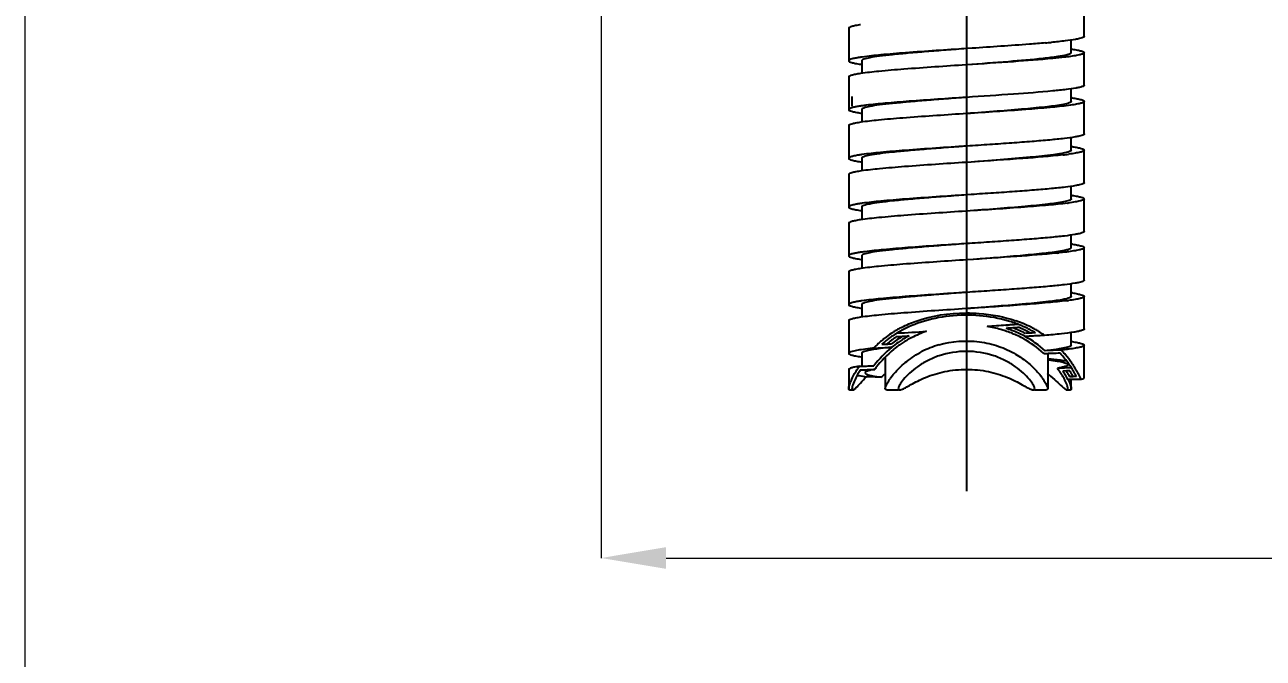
# Model space of a CAD drawing. Extents: x 0 to 1354, y -165 to 827.
# Drawn here: x 95.5 to 171.7, y 31.6 to 70.5 of the extents above; entities that cross this region are included whole.
import ezdxf

# ---------------------------------------------------------------- set-up
doc = ezdxf.new("R2010")
doc.units = 0
doc.header["$LTSCALE"] = 10
doc.header["$MEASUREMENT"] = 0
doc.header["$PDMODE"] = 3
doc.header["$PDSIZE"] = -10
doc.linetypes.add('CENTER2', pattern=[28.575, 19.05, -3.175, 3.175, -3.175])
doc.layers.get('0').update_dxf_attribs({"linetype": 'CONTINUOUS'})
doc.layers.get('DEFPOINTS').update_dxf_attribs({"linetype": 'CONTINUOUS'})
doc.layers.add('DEF_LAYER_ASSEM_MEMBER', color=7, linetype='CONTINUOUS')
doc.layers.add('중심선', color=1, linetype='CENTER2')
doc.styles.add('Daelim Dimension', font='')
doc.styles.get('Daelim Dimension').set_extended_font_data('나눔고딕')
doc.dimstyles.new('DEFAULT', dxfattribs={"dimscale": 2, "dimtxt": 2, "dimasz": 2, "dimexe": 0, "dimexo": 2, "dimgap": 1, "dimtad": 1, "dimdec": 1, "dimzin": 9, "dimdsep": 46, "dimtxsty": 'Daelim Dimension', "dimcen": 0.5, "dimclrd": 252, "dimclre": 252, "dimclrt": 3, "dimadec": 1, "dimazin": 0, "dimtfac": 1, "dimtdec": 1, "dimtix": 1, "dimtmove": 0, "dimatfit": 3, "dimfxl": 1, "dimtolj": 1, "dimtzin": 1, "dimlwd": 9, "dimlwe": 9, "dimarcsym": 0})

# ---------------------------------------------------------------- blocks, each defined once
blk = doc.blocks.new('*D0')
at = {"color": 5, "lineweight": 9, "ltscale": 0.5, "transparency": 16777216}
for p, q in [((95.477, 87.762), (95.477, 17.944)), ((425.46, 87.762), (425.46, 17.944)), ((99.477, 17.944), (421.46, 17.944))]:
    blk.add_line(p, q, dxfattribs=at)
at = {"color": 5, "ltscale": 0.5, "transparency": 16777216}
for points in [[(99.477, 18.61), (99.477, 17.277), (95.477, 17.944)], [(421.46, 18.61), (421.46, 17.277), (425.46, 17.944)]]:
    blk.add_solid(points, dxfattribs=at)
at = {"layer": 'DEFPOINTS', "color": 0, "ltscale": 0.5, "transparency": 16777216}
for p in [(95.477, 91.762), (425.46, 91.762), (425.46, 17.944)]:
    blk.add_point(p, dxfattribs=at)
at = {"color": 7, "ltscale": 0.5, "transparency": 16777216, "insert": (260.468, 25.394), "char_height": 10, "attachment_point": 5, "style": 'Daelim Dimension'}
blk.add_mtext('\\A1;330', dxfattribs=at)
blk = doc.blocks.new('*D2')
at = {"color": 5, "lineweight": 9, "ltscale": 0.5, "transparency": 16777216}
for p, q in [((130.968, 79.606), (130.968, 37.723)), ((389.968, 77.935), (389.968, 37.723)), ((134.968, 37.723), (385.968, 37.723))]:
    blk.add_line(p, q, dxfattribs=at)
at = {"color": 5, "ltscale": 0.5, "transparency": 16777216}
for points in [[(134.968, 38.39), (134.968, 37.057), (130.968, 37.723)], [(385.968, 38.39), (385.968, 37.057), (389.968, 37.723)]]:
    blk.add_solid(points, dxfattribs=at)
at = {"layer": 'DEFPOINTS', "color": 0, "ltscale": 0.5, "transparency": 16777216}
for p in [(130.968, 83.606), (389.968, 81.935), (389.968, 37.723)]:
    blk.add_point(p, dxfattribs=at)
at = {"color": 7, "ltscale": 0.5, "transparency": 16777216, "insert": (260.468, 45.167), "char_height": 10, "attachment_point": 5, "style": 'Daelim Dimension'}
blk.add_mtext('\\A1;259', dxfattribs=at)

msp = doc.modelspace()

# ---------------------------------------------------------------- linework, layer by layer
at = {"layer": 'DEF_LAYER_ASSEM_MEMBER', "color": 7, "linetype": 'Continuous'}
for p, q in [((160.718, 69.82), (160.718, 71.82)), ((146.218, 70.32), (146.218, 68.32)), ((159.918, 68.82), (159.918, 69.6)), ((153.816, 69.093), (153.468, 69.07)), ((160.718, 66.82), (160.718, 68.82)), ((147.018, 68.32), (147.018, 67.541)), ((153.468, 68.07), (153.449, 68.069)), ((159.762, 68.572), (159.73, 68.568)), ((146.218, 67.32), (146.218, 65.32)), ((159.918, 65.82), (159.918, 66.599)), ((146.418, 66.12), (146.418, 65.52)), ((160.718, 63.82), (160.718, 65.82)), ((147.018, 65.32), (147.018, 64.542)), ((153.468, 65.07), (153.26, 65.057)), ((153.488, 65.072), (153.468, 65.07)), ((146.218, 64.32), (146.218, 62.32)), ((159.918, 62.82), (159.918, 63.596)), ((153.488, 63.072), (153.468, 63.07)), ((160.718, 60.82), (160.718, 62.82)), ((147.018, 62.32), (147.018, 61.546)), ((153.468, 62.07), (153.449, 62.069)), ((153.76, 62.09), (153.468, 62.07)), ((146.218, 61.32), (146.218, 59.32)), ((146.988, 61.542), (146.973, 61.54)), ((159.918, 59.82), (159.918, 60.6)), ((146.988, 59.542), (146.973, 59.54)), ((153.76, 60.09), (153.468, 60.07)), ((160.718, 57.82), (160.718, 59.82)), ((146.973, 59.101), (146.988, 59.098)), ((146.988, 59.098), (147.01, 59.095)), ((147.018, 59.32), (147.018, 58.542)), ((153.468, 59.07), (153.449, 59.069)), ((146.218, 58.32), (146.218, 56.32)), ((159.918, 56.82), (159.918, 57.6)), ((159.154, 56.586), (159.132, 56.582)), ((160.718, 54.82), (160.718, 56.82)), ((147.018, 56.32), (147.018, 55.542)), ((153.468, 56.07), (153.266, 56.057)), ((153.488, 56.072), (153.468, 56.07)), ((146.218, 55.32), (146.218, 53.32)), ((159.918, 53.82), (159.918, 54.594)), ((153.488, 54.072), (153.468, 54.07)), ((160.718, 51.82), (160.718, 53.82)), ((147.018, 53.32), (147.018, 52.541)), ((153.468, 53.07), (153.449, 53.069)), ((153.488, 53.072), (153.468, 53.07)), ((146.218, 52.32), (146.218, 50.32)), ((155.89, 52.048), (156.026, 52.056)), ((156.14, 52.081), (155.897, 52.061)), ((156.311, 52.096), (156.14, 52.081)), ((149.184, 51.559), (149.149, 51.556)), ((159.918, 50.82), (159.918, 51.599)), ((160.718, 48.82), (160.718, 50.82)), ((147.018, 50.32), (147.018, 49.527)), ((148.468, 50.091), (148.468, 48.141)), ((158.468, 50.297), (158.468, 48.141)), ((146.218, 49.32), (146.218, 48.141)), ((159.619, 49.234), (159.406, 49.229)), ((159.831, 49.239), (159.619, 49.234)), ((159.831, 48.88), (160.038, 48.883)), ((160.121, 48.885), (160.038, 48.883)), ((160.244, 48.887), (160.121, 48.885)), ((146.264, 48.063), (146.465, 48.063)), ((148.535, 48.063), (148.468, 48.141)), ((148.535, 48.063), (149.268, 48.063)), ((157.668, 48.063), (158.402, 48.063)), ((158.468, 48.141), (158.402, 48.063)), ((159.718, 48.063), (159.867, 48.063)), ((159.918, 48.141), (159.918, 48.704))]:
    msp.add_line(p, q, dxfattribs=at)
for centre, radius, start, end in [((153.221, 127.105), 57.909, 275.06926, 275.41479), ((158.342, 58.098), 11.061, 81.47923, 81.61995), ((148.122, 60.64), 7.984, 99.04985, 99.66081), ((148.417, 58.785), 9.861, 98.44778, 99.04939), ((148.541, 78.679), 10.694, 261.33783, 261.60726), ((148.648, 57.244), 11.42, 98.25425, 98.45736), ((148.662, 79.495), 11.519, 261.60538, 261.72121), ((148.786, 56.29), 12.383, 98.04482, 98.25408), ((158.286, 54.726), 11.438, 81.53999, 81.75662), ((147.427, 61.457), 4.103, 101.38717, 101.74559), ((148.081, 57.882), 7.738, 99.23786, 99.66702), ((148.337, 56.301), 9.339, 98.5859, 99.2306), ((148.663, 54.147), 11.518, 98.10125, 98.59061), ((148.573, 75.897), 10.914, 261.43388, 261.58945), ((149.303, 49.565), 16.145, 97.13909, 98.05898), ((148.376, 53.045), 9.599, 98.51803, 99.13304), ((148.667, 51.114), 11.551, 98.15076, 98.52499), ((157.201, 81.93), 19.526, 276.50064, 277.5461), ((158.368, 52.276), 10.882, 81.40581, 81.60234), ((148.003, 55.345), 7.268, 99.45782, 99.79495), ((148.142, 54.507), 8.118, 99.14169, 99.45808), ((148.576, 72.913), 10.931, 261.41379, 261.62012), ((148.14, 51.527), 8.098, 98.99041, 99.63127), ((148.438, 49.649), 9.999, 98.42319, 98.99216), ((148.746, 47.572), 12.099, 98.06587, 98.3527), ((157.503, 76.616), 17.193, 277.28805, 277.46524), ((158.356, 49.192), 10.967, 81.45092, 81.59966), ((147.328, 52.931), 3.619, 101.5203, 102.57131), ((148.077, 48.904), 7.715, 99.22492, 99.70005), ((148.342, 47.265), 9.376, 98.5752, 99.21886), ((148.684, 45.005), 11.662, 98.0436, 98.57835), ((149.113, 41.963), 14.734, 97.41701, 98.03929), ((155.403, 91.845), 35.543, 275.91535, 276.05344), ((158.353, 46.174), 10.985, 81.3734, 81.73068), ((148.591, 67.014), 11.033, 261.4711, 261.61339), ((147.924, 46.808), 6.798, 99.50721, 100.15745), ((148.123, 45.623), 8, 99.17665, 99.51533), ((148.361, 44.14), 9.502, 98.54336, 99.1681), ((148.659, 42.168), 11.496, 98.1526, 98.55006), ((157.466, 70.9), 17.479, 277.2018, 277.4801), ((158.364, 43.251), 10.907, 81.42959, 81.58975), ((148.569, 63.864), 10.881, 261.40618, 261.60114), ((153.468, 42.178), 10.625, 90.01848, 90.16459), ((152.59, 45.881), 6.792, 117.2198, 119.36207), ((164.321, -78.391), 130.711, 93.69783, 94.20042), ((163.234, -58.894), 110.992, 93.57104, 93.78724), ((163.665, -68.493), 120.791, 93.49132, 93.62607), ((153.868, 44.904), 7.718, 70.67094, 73.57378), ((163.681, -68.754), 121.053, 93.32076, 93.49131), ((146.318, 168.641), 116.973, 274.90059, 275.04508), ((163.283, -59.68), 111.779, 93.3733, 93.57074), ((153.885, 45.338), 6.983, 66.17261, 69.581), ((153.976, 45.216), 7.388, 69.28304, 70.66076), ((154.054, 45.217), 7.519, 69.10599, 70.99907), ((154.035, 45.374), 7.219, 68.60021, 69.28045), ((154.094, 45.514), 7.067, 67.72774, 68.63093), ((154.025, 45.519), 6.926, 64.01652, 67.23498), ((154.099, 45.337), 7.39, 68.26015, 69.10302), ((154.112, 45.557), 7.021, 65.63823, 67.72915), ((154.196, 45.572), 7.136, 63.92025, 68.28095), ((154.143, 45.625), 6.946, 63.85665, 65.63799), ((154.164, 45.67), 6.896, 63.46661, 63.85502), ((154.307, 45.805), 6.877, 63.24334, 63.89765), ((154.331, 45.852), 6.825, 61.50994, 63.24351), ((152.594, 45.903), 6.776, 129.24916, 131.21039), ((152.551, 45.956), 6.708, 127.62147, 129.2484), ((152.573, 45.983), 6.524, 127.22243, 129.39601), ((152.522, 45.993), 6.661, 123.65896, 127.61847), ((152.781, 45.781), 6.634, 126.29435, 129.66031), ((152.644, 45.891), 6.64, 126.36367, 127.22621), ((152.681, 45.84), 6.703, 125.48957, 126.36374), ((152.753, 45.738), 6.828, 122.61102, 125.48344), ((152.544, 45.959), 6.701, 122.1103, 123.65895), ((152.865, 45.723), 6.554, 124.13878, 127.77587), ((152.76, 45.808), 6.599, 123.19307, 126.29104), ((152.557, 45.938), 6.726, 121.06527, 122.11057), ((152.821, 45.633), 6.953, 121.53953, 122.61646), ((152.571, 45.915), 6.753, 119.3627, 121.06477), ((152.757, 45.812), 6.595, 122.9394, 123.19262), ((143.541, 149.447), 98.262, 273.28513, 273.49702), ((142.757, 164.34), 112.965, 273.26147, 274.19223), ((152.866, 45.72), 6.557, 120.53957, 124.13465), ((153.021, 45.533), 6.625, 120.89924, 123.36735), ((143.571, 148.941), 97.755, 273.4974, 273.72954), ((153.16, 45.299), 6.897, 117.93235, 120.89642), ((153.046, 45.569), 6.435, 118.06947, 121.2415), ((153.05, 45.56), 6.445, 117.42686, 118.06977), ((153.178, 45.296), 6.738, 108.72165, 117.35496), ((153.708, 45.154), 6.889, 68.68627, 71.89227), ((153.869, 45.458), 6.713, 69.06825, 72.35951), ((153.778, 45.334), 6.696, 65.72191, 68.68649), ((153.845, 45.396), 6.779, 66.98144, 69.07105), ((153.841, 45.384), 6.792, 66.37158, 66.98234), ((153.845, 45.484), 6.532, 61.86838, 65.71703), ((153.855, 45.417), 6.756, 62.15611, 66.37501), ((153.973, 45.538), 6.764, 62.62401, 66.16957), ((153.865, 45.522), 6.489, 61.07075, 61.86442), ((153.89, 45.568), 6.436, 47.78547, 61.06296), ((153.882, 45.469), 6.698, 61.49154, 62.15135), ((154.105, 45.683), 6.744, 60.68193, 64.01348), ((153.985, 45.652), 6.487, 48.05157, 61.5192), ((162.706, -45.124), 96.642, 93.13667, 93.33719), ((162.996, -51.382), 103.097, 93.10766, 93.28797), ((154.195, 45.73), 6.829, 61.13869, 63.46977), ((163.257, -56.173), 107.894, 92.94217, 93.10768), ((162.991, -50.331), 101.857, 92.96209, 93.13681), ((154.253, 45.836), 6.707, 58.89504, 61.13861), ((154.352, 45.89), 6.782, 59.29963, 61.51044), ((163.411, -58.498), 110.034, 92.67193, 92.96035), ((154.377, 45.934), 6.731, 57.55404, 59.29909), ((154.417, 45.995), 6.658, 54.52059, 57.55659), ((148.581, 39.69), 10.969, 98.3728, 98.54984), ((152.71, 45.776), 6.948, 133.36133, 135.61687), ((143.811, 142.1), 91.549, 272.46242, 273.16514), ((153.093, 45.491), 6.702, 129.115, 142.70341), ((153.123, 45.481), 6.552, 129.30113, 142.95264), ((152.648, 45.841), 6.858, 131.211, 133.36096), ((152.47, 46.108), 6.362, 129.39646, 131.4958), ((143.64, 145.798), 95.037, 272.78332, 272.95922), ((143.885, 141.074), 90.307, 272.95921, 273.15185), ((152.643, 46.064), 5.973, 128.1689, 129.23391), ((152.795, 45.869), 6.22, 123.33052, 128.15505), ((153.056, 45.56), 6.448, 128.11952, 129.28249), ((153.039, 45.582), 6.421, 126.33194, 128.11985), ((153.033, 45.589), 6.411, 124.08288, 126.33069), ((153.039, 45.58), 6.423, 121.24227, 124.0825), ((153.381, 45.253), 5.813, 106.09943, 117.21414), ((153.843, 45.514), 6.508, 47.18622, 47.79976), ((163.321, -59.821), 110.412, 92.0838, 92.59502), ((154.107, 45.66), 7.115, 42.28255, 43.05286), ((154.041, 45.601), 7.203, 39.93587, 42.27943), ((158.329, 40.019), 11.142, 81.45663, 81.68661), ((148.594, 61.037), 11.056, 261.47013, 261.62678), ((163.073, -55.842), 106.239, 92.07075, 92.59348), ((155.768, 28.712), 21.387, 82.54458, 82.72224), ((153.906, 45.503), 7.188, 35.32125, 42.1622), ((153.941, 45.517), 7.335, 34.96472, 39.93454), ((154.007, 45.573), 7.065, 33.03013, 35.33052), ((153.975, 45.54), 7.293, 33.15759, 34.97261), ((151.313, 46.495), 5.203, 151.99774, 154.20804), ((152.835, 45.623), 7.142, 146.91195, 148.16319), ((143.759, 155.242), 105.766, 271.67529, 272.169), ((144.038, 153.396), 104.133, 271.59143, 272.0827), ((143.588, -76.709), 125.642, 87.8911, 88.30174), ((152.923, 45.635), 6.3, 142.97082, 144.06112), ((153.509, 42.658), 8.147, 128.22427, 130.55857), ((153.796, 43.117), 7.559, 51.52526, 51.79786), ((153.733, 43.037), 7.66, 51.2015, 51.52493), ((163.448, -93.382), 142.849, 91.41102, 91.75841), ((154.211, 45.777), 6.057, 33.51826, 36.73935), ((154.538, 45.995), 5.663, 32.37865, 33.50947), ((154.691, 46.092), 5.482, 32.08149, 32.37439), ((153.827, 45.515), 6.702, 32.68873, 33.64978), ((154.291, 45.813), 6.151, 31.67454, 32.68985), ((154.788, 46.119), 5.566, 30.49472, 31.67768), ((155.429, 46.495), 4.823, 28.38761, 30.5162), ((154.493, 45.92), 6.104, 30.85893, 32.88889), ((154.996, 46.219), 5.519, 28.81924, 30.86588), ((154.534, 45.923), 6.25, 30.07451, 32.04788), ((153.181, 45.062), 8.036, 32.09865, 32.8698), ((155.052, 46.222), 5.652, 28.09054, 30.08126), ((154.057, 45.609), 7.003, 30.30129, 32.12252), ((154.075, 45.606), 7.173, 32.23428, 33.15625), ((154.874, 46.089), 6.055, 29.3175, 30.27962), ((154.219, 45.696), 7.003, 30.85604, 32.23701), ((155.366, 46.365), 5.492, 28.31196, 29.3181), ((155.835, 46.618), 4.959, 27.23144, 28.31307), ((154.541, 45.887), 6.629, 28.85916, 30.86539), ((154.836, 46.051), 6.292, 28.51475, 28.84618), ((155.023, 46.152), 6.079, 27.63142, 28.51816), ((155.32, 46.307), 5.744, 26.76293, 27.63189), ((155.925, 46.609), 5.068, 24.52544, 26.79672), ((156.184, 46.939), 3.765, 26.48136, 27.80083), ((156.051, 46.832), 4.116, 26.99893, 28.36993), ((164.108, -226.939), 275.675, 90.74254, 90.91243)]:
    msp.add_arc(centre, radius, start, end, dxfattribs=at)
for points, start_tangent, end_tangent in [([(146.95, 70.537), (146.633, 70.483), (146.404, 70.429), (146.265, 70.375), (146.218, 70.32)], (-0.988877, -0.148737), (-0.000248, -1)), ([(158.338, 69.422), (157.346, 69.34), (153.816, 69.093)], (-0.996072, -0.088545), (-0.997833, -0.065791)), ([(160.718, 69.82), (160.685, 69.775), (160.585, 69.729), (160.42, 69.683), (160.191, 69.637), (159.55, 69.546), (158.686, 69.454)], (-0.000974, -1), (-0.995531, -0.094431)), ([(153.468, 69.07), (152.21, 68.977), (151, 68.883), (149.885, 68.789), (148.908, 68.695), (148.105, 68.602), (147.509, 68.508), (147.142, 68.414), (147.049, 68.367), (147.018, 68.32)], (-0.997271, -0.073825), (-0.000646, -1)), ([(153.468, 69.07), (149.722, 68.811), (148.194, 68.681), (147.053, 68.552)], (-0.997838, -0.065715), (-0.990155, -0.139973)), ([(159.678, 68.69), (159.094, 68.576), (158.197, 68.463)], (-0.964542, -0.263929), (-0.99413, -0.108195)), ([(159.918, 68.82), (159.858, 68.755), (159.678, 68.69)], (0.001155, -0.999999), (-0.964542, -0.263929)), ([(160.718, 68.82), (160.657, 68.758), (160.475, 68.696), (160.175, 68.634), (159.762, 68.572)], (0.001271, -0.999999), (-0.991317, -0.131496)), ([(159.981, 69.038), (160.3, 68.983), (160.532, 68.929), (160.672, 68.875), (160.718, 68.82)], (0.988961, -0.148179), (0.001271, -0.999999)), ([(146.433, 68.437), (146.272, 68.379), (146.218, 68.32)], (-0.964708, -0.263321), (0.000691, -1)), ([(146.218, 68.32), (146.264, 68.267), (146.399, 68.214), (146.622, 68.16), (146.93, 68.107)], (0.000691, -1), (0.988587, -0.150648)), ([(146.782, 68.51), (146.68, 68.492), (146.433, 68.437)], (-0.985788, -0.167995), (-0.964708, -0.263321)), ([(153.449, 68.069), (149.609, 67.802), (148.066, 67.669), (146.942, 67.536)], (-0.997838, -0.065715), (-0.988761, -0.149506)), ([(158.783, 68.463), (156.368, 68.267), (153.468, 68.07)], (-0.995345, -0.096374), (-0.997838, -0.065714)), ([(158.197, 68.463), (156.048, 68.267), (153.468, 68.07)], (-0.99413, -0.108195), (-0.997271, -0.073823)), ([(159.73, 68.568), (159.52, 68.542), (158.783, 68.463)], (-0.991575, -0.129537), (-0.995345, -0.096374)), ([(146.942, 67.536), (146.629, 67.482), (146.402, 67.428), (146.264, 67.374), (146.218, 67.32)], (-0.988761, -0.149506), (0.000752, -1)), ([(158.783, 66.463), (156.368, 66.267), (153.468, 66.07)], (-0.995345, -0.096374), (-0.997838, -0.065714)), ([(160.718, 66.82), (160.687, 66.776), (160.592, 66.731), (160.435, 66.687), (160.217, 66.642), (159.607, 66.553), (158.783, 66.463)], (0.00131, -0.999999), (-0.995345, -0.096374)), ([(153.468, 66.07), (152.21, 65.977), (151, 65.883), (149.885, 65.789), (148.908, 65.695), (148.105, 65.602), (147.509, 65.508), (147.142, 65.414), (147.049, 65.367), (147.018, 65.32)], (-0.997271, -0.073823), (0.001092, -0.999999)), ([(153.468, 66.07), (149.934, 65.827), (148.454, 65.706), (147.297, 65.584)], (-0.997838, -0.065714), (-0.992215, -0.124538)), ([(159.435, 65.634), (158.467, 65.494), (157.07, 65.353), (155.362, 65.213), (153.491, 65.072)], (-0.981527, -0.191323), (-0.997271, -0.073825)), ([(159.918, 65.82), (159.888, 65.774), (159.796, 65.727), (159.435, 65.634)], (-0.001004, -0.999999), (-0.981527, -0.191323)), ([(160.718, 65.82), (160.657, 65.758), (160.475, 65.696), (160.174, 65.634), (159.76, 65.572)], (-0.000666, -1), (-0.991334, -0.131366)), ([(159.969, 66.039), (160.294, 65.985), (160.529, 65.93), (160.671, 65.875), (160.718, 65.82)], (0.989115, -0.147145), (-0.000666, -1)), ([(146.403, 65.428), (146.265, 65.374), (146.218, 65.32)], (-0.959352, -0.282212), (0.000752, -1)), ([(146.218, 65.32), (146.265, 65.266), (146.403, 65.212), (146.632, 65.158), (146.948, 65.104)], (0.000752, -1), (0.988843, -0.148964)), ([(146.592, 65.474), (146.538, 65.463), (146.403, 65.428)], (-0.979051, -0.203616), (-0.959352, -0.282212)), ([(146.781, 65.51), (146.738, 65.502), (146.617, 65.479)], (-0.985785, -0.168011), (-0.980305, -0.197487)), ([(153.26, 65.057), (149.541, 64.797), (148.049, 64.667), (146.955, 64.537)], (-0.997837, -0.065743), (-0.988939, -0.148319)), ([(159.76, 65.572), (158.612, 65.447), (157.113, 65.322), (153.488, 65.072)], (-0.991334, -0.131366), (-0.997838, -0.065716)), ([(146.955, 64.537), (146.636, 64.483), (146.405, 64.429), (146.265, 64.375), (146.218, 64.32)], (-0.988939, -0.148319), (-0.001315, -0.999999)), ([(160.718, 63.82), (160.684, 63.774), (160.58, 63.727), (160.407, 63.68), (160.168, 63.633), (159.501, 63.54), (158.602, 63.446), (157.507, 63.352), (156.257, 63.259), (154.9, 63.165), (153.488, 63.072)], (-0.000666, -1), (-0.997838, -0.065716)), ([(153.468, 63.07), (152.21, 62.977), (151, 62.883), (149.885, 62.789), (148.908, 62.695), (148.105, 62.602), (147.509, 62.508), (147.142, 62.414), (147.049, 62.367), (147.018, 62.32)], (-0.997271, -0.073825), (-0.000813, -1)), ([(153.468, 63.07), (149.699, 62.809), (148.168, 62.679), (147.029, 62.548)], (-0.997838, -0.065716), (-0.989887, -0.141857)), ([(159.688, 62.692), (159.33, 62.615), (158.817, 62.537), (157.388, 62.382), (155.548, 62.227), (153.491, 62.072)], (-0.963099, -0.269146), (-0.997271, -0.073823)), ([(159.918, 62.82), (159.861, 62.756), (159.688, 62.692)], (0.001276, -0.999999), (-0.963099, -0.269146)), ([(160.718, 62.82), (160.658, 62.759), (160.476, 62.697), (160.177, 62.635), (159.765, 62.573)], (-0.001069, -0.999999), (-0.991289, -0.131705)), ([(159.994, 63.036), (160.308, 62.982), (160.535, 62.928), (160.672, 62.874), (160.718, 62.82)], (0.988768, -0.149456), (-0.001069, -0.999999)), ([(146.312, 62.397), (146.242, 62.359), (146.218, 62.32)], (-0.92507, -0.379796), (-0.001315, -0.999999)), ([(146.218, 62.32), (146.265, 62.267), (146.402, 62.213), (146.63, 62.159), (146.944, 62.105)], (-0.001315, -0.999999), (0.988789, -0.14932)), ([(146.766, 62.507), (146.493, 62.452), (146.312, 62.397)], (-0.985414, -0.170177), (-0.92507, -0.379796)), ([(153.449, 62.069), (149.653, 61.806), (148.118, 61.674), (146.988, 61.542)], (-0.997838, -0.065716), (-0.989386, -0.145314)), ([(159.411, 62.529), (156.948, 62.309), (153.76, 62.09)], (-0.993455, -0.114225), (-0.997835, -0.065769)), ([(146.973, 61.54), (146.646, 61.485), (146.41, 61.43), (146.266, 61.375), (146.218, 61.32)], (-0.989188, -0.146652), (0, -1)), ([(160.718, 60.82), (160.685, 60.775), (160.586, 60.729), (160.422, 60.683), (160.194, 60.638), (159.557, 60.546), (158.697, 60.455), (157.647, 60.364), (156.444, 60.272), (155.132, 60.181), (153.76, 60.09)], (-0.001069, -0.999999), (-0.997835, -0.065769)), ([(146.785, 59.511), (146.68, 59.492), (146.427, 59.435)], (-0.985871, -0.167505), (-0.963837, -0.266493)), ([(153.468, 60.07), (152.21, 59.977), (151, 59.883), (149.885, 59.789), (148.908, 59.695), (148.105, 59.602), (147.509, 59.508), (147.142, 59.414), (147.049, 59.367), (147.018, 59.32)], (-0.997271, -0.073823), (0.001244, -0.999999)), ([(153.468, 60.07), (149.717, 59.811), (148.188, 59.681), (147.048, 59.551)], (-0.997838, -0.065715), (-0.990101, -0.140359)), ([(159.45, 59.637), (158.482, 59.496), (157.076, 59.354), (155.355, 59.212), (153.468, 59.07)], (-0.980997, -0.194023), (-0.997271, -0.073825)), ([(159.684, 59.562), (158.528, 59.439), (157.039, 59.316), (153.468, 59.07)], (-0.991918, -0.126878), (-0.997838, -0.065714)), ([(159.918, 59.82), (159.889, 59.775), (159.8, 59.729), (159.45, 59.637)], (-0.000853, -1), (-0.980997, -0.194023)), ([(160.718, 59.82), (160.656, 59.758), (160.469, 59.695), (160.16, 59.632), (159.736, 59.569)], (0.001069, -0.999999), (-0.991521, -0.129945)), ([(159.986, 60.037), (160.303, 59.983), (160.533, 59.929), (160.672, 59.875), (160.718, 59.82)], (0.988887, -0.148669), (0.001069, -0.999999)), ([(146.427, 59.435), (146.271, 59.378), (146.218, 59.32)], (-0.963837, -0.266493), (0, -1)), ([(146.218, 59.32), (146.266, 59.265), (146.41, 59.211), (146.646, 59.156), (146.973, 59.101)], (0, -1), (0.989188, -0.146652)), ([(153.449, 59.069), (149.611, 58.803), (148.068, 58.669), (146.944, 58.536)], (-0.997838, -0.065715), (-0.988789, -0.14932)), ([(146.944, 58.536), (146.63, 58.482), (146.402, 58.428), (146.265, 58.374), (146.218, 58.32)], (-0.988789, -0.14932), (0.001315, -0.999999)), ([(160.718, 57.82), (160.684, 57.774), (160.579, 57.727), (160.406, 57.68), (160.167, 57.633), (159.497, 57.539), (158.595, 57.445), (157.496, 57.352), (156.243, 57.258), (154.883, 57.164), (153.468, 57.07)], (0.001069, -0.999999), (-0.997838, -0.065714)), ([(146.541, 56.463), (146.299, 56.392), (146.239, 56.356), (146.218, 56.32)], (-0.975936, -0.218057), (0.001315, -0.999999)), ([(146.777, 56.509), (146.731, 56.501), (146.605, 56.477)], (-0.985685, -0.168598), (-0.979772, -0.200119)), ([(153.468, 57.07), (152.21, 56.977), (151, 56.883), (149.885, 56.789), (148.908, 56.695), (148.105, 56.602), (147.509, 56.508), (147.142, 56.414), (147.049, 56.367), (147.018, 56.32)], (-0.997271, -0.073825), (-0.000967, -1)), ([(153.468, 57.07), (149.862, 56.822), (148.364, 56.697), (147.211, 56.573)], (-0.997838, -0.065714), (-0.991602, -0.129324)), ([(159.066, 56.492), (156.572, 56.282), (153.488, 56.072)], (-0.994674, -0.103075), (-0.997838, -0.065716)), ([(159.132, 56.582), (158.117, 56.455), (156.772, 56.327), (153.491, 56.072)], (-0.988242, -0.152895), (-0.997271, -0.073823)), ([(159.756, 56.572), (159.617, 56.554), (159.151, 56.501)], (-0.991368, -0.131111), (-0.994422, -0.105472)), ([(159.699, 56.696), (159.593, 56.668), (159.154, 56.586)], (-0.961381, -0.27522), (-0.98794, -0.154837)), ([(159.918, 56.82), (159.863, 56.758), (159.699, 56.696)], (-0.000056, -1), (-0.961381, -0.27522)), ([(160.718, 56.82), (160.657, 56.758), (160.474, 56.696), (160.172, 56.634), (159.756, 56.572)], (-0.000707, -1), (-0.991368, -0.131111)), ([(160, 57.035), (160.311, 56.981), (160.537, 56.928), (160.673, 56.874), (160.718, 56.82)], (0.988676, -0.150067), (-0.000707, -1)), ([(146.218, 56.32), (146.265, 56.266), (146.405, 56.212), (146.636, 56.158), (146.955, 56.103)], (0.001315, -0.999999), (0.988939, -0.148319)), ([(153.266, 56.057), (149.549, 55.798), (148.056, 55.668), (146.96, 55.538)], (-0.997837, -0.065741), (-0.989018, -0.147793)), ([(146.96, 55.538), (146.639, 55.484), (146.406, 55.429), (146.266, 55.375), (146.218, 55.32)], (-0.989018, -0.147793), (-0.001451, -0.999999)), ([(160.718, 54.82), (160.684, 54.774), (160.58, 54.727), (160.407, 54.68), (160.168, 54.633), (159.501, 54.54), (158.602, 54.446), (157.507, 54.352), (156.257, 54.259), (154.9, 54.165), (153.488, 54.072)], (-0.000538, -1), (-0.997838, -0.065715)), ([(146.296, 53.39), (146.262, 53.373), (146.218, 53.32)], (-0.911383, -0.411559), (-0.000988, -1)), ([(146.725, 53.5), (146.464, 53.445), (146.296, 53.39)], (-0.984292, -0.17655), (-0.911383, -0.411559)), ([(153.468, 54.07), (152.21, 53.977), (151, 53.883), (149.885, 53.789), (148.908, 53.695), (148.105, 53.602), (147.509, 53.508), (147.142, 53.414), (147.049, 53.367), (147.018, 53.32)], (-0.997271, -0.073823), (0.00088, -1)), ([(153.468, 54.07), (149.699, 53.809), (148.167, 53.679), (147.029, 53.548)], (-0.997838, -0.065715), (-0.989881, -0.141898)), ([(159.657, 53.559), (158.504, 53.437), (157.025, 53.315), (153.488, 53.072)], (-0.992104, -0.125414), (-0.997838, -0.065715)), ([(159.477, 53.643), (158.521, 53.5), (157.117, 53.357), (155.389, 53.215), (153.491, 53.072)], (-0.979875, -0.199611), (-0.997271, -0.073825)), ([(159.918, 53.82), (159.891, 53.776), (159.807, 53.732), (159.477, 53.643)], (-0.000525, -1), (-0.979875, -0.199611)), ([(160.718, 53.82), (160.656, 53.758), (160.47, 53.695), (160.163, 53.632), (159.741, 53.57)], (0.000667, -1), (-0.991484, -0.130232)), ([(159.99, 54.036), (160.306, 53.982), (160.534, 53.928), (160.672, 53.874), (160.718, 53.82)], (0.988831, -0.149039), (0.000667, -1)), ([(146.218, 53.32), (146.264, 53.267), (146.402, 53.213), (146.629, 53.159), (146.943, 53.105)], (-0.000988, -1), (0.988769, -0.149449)), ([(153.449, 53.069), (149.61, 52.802), (148.067, 52.669), (146.944, 52.536)], (-0.997838, -0.065715), (-0.988777, -0.149398)), ([(156.05, 52.307), (154.277, 52.631), (152.423, 52.609), (150.674, 52.241), (149.184, 51.559)], (-0.95912, 0.283001), (-0.853052, -0.521826)), ([(149.484, 51.921), (150.362, 52.3), (153.438, 52.803)], (0.88925, 0.457422), (0.999996, 0.002873)), ([(153.465, 52.803), (154.258, 52.773), (156.502, 52.326)], (1, 0.000322), (0.945493, -0.325643)), ([(146.944, 52.536), (146.629, 52.482), (146.402, 52.428), (146.264, 52.374), (146.218, 52.32)], (-0.988777, -0.149398), (0.000723, -1)), ([(155.849, 51.702), (155.583, 51.783), (154.747, 51.969)], (-0.950438, 0.310913), (-0.987024, 0.160573)), ([(151.769, 50.838), (154.264, 51.026), (155.456, 50.746), (156.48, 50.277), (157.302, 49.694), (157.919, 49.079), (158.148, 48.786), (158.321, 48.52), (158.43, 48.299), (158.468, 48.141)], (0.960472, 0.278377), (0, -1)), ([(160.718, 51.82), (160.678, 51.77), (160.557, 51.72), (160.357, 51.669), (160.081, 51.619), (159.311, 51.518), (158.281, 51.417)], (-0.001066, -0.999999), (-0.996145, -0.087718)), ([(146.436, 50.438), (146.273, 50.379), (146.218, 50.32)], (-0.965274, -0.261241), (0.000806, -1)), ([(146.951, 50.537), (146.795, 50.512), (146.436, 50.438)], (-0.988884, -0.148687), (-0.965274, -0.261241)), ([(147.744, 50.636), (147.532, 50.612), (146.984, 50.542)], (-0.994291, -0.106703), (-0.989339, -0.145631)), ([(147.423, 50.49), (147.12, 50.405), (147.044, 50.363), (147.018, 50.32)], (-0.978162, -0.207842), (-0.000782, -1)), ([(148.024, 50.591), (147.85, 50.566), (147.423, 50.49)], (-0.990609, -0.136722), (-0.978162, -0.207842)), ([(148.866, 50.691), (148.635, 50.666), (148.024, 50.591)], (-0.994464, -0.105081), (-0.990609, -0.136722)), ([(148.468, 48.141), (148.512, 48.312), (148.636, 48.555), (148.832, 48.846), (149.091, 49.164), (149.789, 49.821), (150.722, 50.422)], (0, 1), (0.88918, 0.457557)), ([(157.668, 48.141), (157.647, 48.242), (157.583, 48.376), (157.344, 48.713), (156.973, 49.101), (156.482, 49.496), (155.873, 49.863), (155.154, 50.166), (153.468, 50.439), (151.783, 50.166), (151.063, 49.863), (150.455, 49.496), (149.964, 49.101), (149.593, 48.713), (149.354, 48.376), (149.29, 48.242), (149.268, 48.141)], (0, 1), (0, -1)), ([(159.183, 50.59), (158.996, 50.562), (158.322, 50.477)], (-0.987504, -0.157593), (-0.993743, -0.111687)), ([(159.709, 50.698), (159.607, 50.671), (159.183, 50.59)], (-0.959634, -0.28125), (-0.987504, -0.157593)), ([(159.765, 50.573), (159.658, 50.559), (159.306, 50.517)], (-0.991286, -0.13173), (-0.99389, -0.110377)), ([(159.918, 50.82), (159.866, 50.759), (159.709, 50.698)], (0.000142, -1), (-0.959634, -0.28125)), ([(160.718, 50.82), (160.658, 50.759), (160.476, 50.697), (160.177, 50.635), (159.765, 50.573)], (-0.001926, -0.999998), (-0.991286, -0.13173)), ([(159.985, 51.037), (160.302, 50.983), (160.533, 50.929), (160.672, 50.875), (160.718, 50.82)], (0.988899, -0.148587), (-0.001926, -0.999998)), ([(146.218, 50.32), (146.265, 50.266), (146.405, 50.212), (146.636, 50.158), (146.955, 50.103)], (0.000806, -1), (0.988937, -0.148339)), ([(158.493, 49.992), (158.823, 49.959), (159.654, 49.859)], (0.99537, -0.096116), (0.990187, -0.139745)), ([(158.543, 49.918), (159.048, 49.844), (159.417, 49.769), (159.643, 49.695), (159.718, 49.62)], (0.991543, -0.129777), (0.001489, -0.999999)), ([(159.718, 49.62), (159.681, 49.568), (159.571, 49.516), (159.388, 49.464), (159.135, 49.412)], (0.001489, -0.999999), (-0.983999, -0.178172)), ([(146.851, 49.521), (146.577, 49.471), (146.378, 49.421), (146.259, 49.371), (146.218, 49.32)], (-0.98726, -0.159113), (0.00151, -0.999999)), ([(146.233, 48.25), (146.299, 48.466), (146.413, 48.739), (146.768, 49.39)], (0.214732, 0.976673), (0.527469, 0.849574)), ([(146.658, 48.191), (146.942, 48.49), (147.312, 48.877)], (0.723755, 0.690057), (0.707909, 0.706304)), ([(146.93, 49.303), (146.873, 49.21), (146.719, 48.938)], (-0.527393, -0.849621), (-0.469009, -0.883193)), ([(146.738, 48.976), (146.855, 48.952), (147.312, 48.877)], (0.97507, -0.221897), (0.990477, -0.137681)), ([(147.822, 49.332), (147.561, 49.279), (147.371, 49.226), (147.257, 49.173), (147.218, 49.12)], (-0.984504, -0.175363), (0.001508, -0.999999)), ([(147.218, 49.12), (147.249, 49.074), (147.339, 49.027)], (0.001508, -0.999999), (0.931254, -0.36437)), ([(147.339, 49.027), (147.674, 48.937), (148.212, 48.848)], (0.931254, -0.36437), (0.990174, -0.139839)), ([(149.455, 48.086), (149.706, 48.202), (150.046, 48.393), (150.463, 48.615), (150.954, 48.838), (152.127, 49.196), (153.475, 49.332), (154.821, 49.194), (155.993, 48.834), (156.482, 48.611), (156.898, 48.389), (157.236, 48.2), (157.486, 48.084)], (0.946711, 0.322085), (0.948535, -0.316671)), ([(158.533, 49.007), (158.995, 48.607), (159.358, 48.269)], (0.77936, -0.626576), (0.740697, -0.671839)), ([(159.515, 48.696), (159.475, 48.77), (159.336, 49.004)], (-0.466182, 0.884689), (-0.53112, 0.847297)), ([(159.911, 48.901), (159.831, 48.88)], (-0.960522, -0.278205), (-0.970842, -0.239719)), ([(160.032, 48.943), (160.007, 48.933), (159.911, 48.901)], (-0.913008, -0.407941), (-0.960522, -0.278205)), ([(160.718, 48.82), (160.672, 48.767), (160.536, 48.713)], (0.000304, -1), (-0.959122, -0.282992)), ([(146.218, 48.141), (146.219, 48.165), (146.233, 48.25)], (0.000331, 1), (0.214732, 0.976673)), ([(146.264, 48.064), (146.23, 48.083), (146.218, 48.141)], (-0.999997, 0.002449), (0.000331, 1)), ([(146.628, 48.759), (146.474, 48.39), (146.418, 48.141)], (-0.434594, -0.900626), (-0.000021, -1)), ([(146.418, 48.141), (146.419, 48.132), (146.419, 48.123)], (-0.000021, -1), (0.091099, -0.995842)), ([(146.419, 48.123), (146.433, 48.079), (146.466, 48.064)], (0.091099, -0.995842), (0.999993, -0.003694)), ([(146.466, 48.064), (146.544, 48.096), (146.658, 48.191)], (0.999993, -0.003694), (0.723755, 0.690057)), ([(149.268, 48.141), (149.288, 48.083), (149.348, 48.064)], (0, -1), (1, 0.000966)), ([(149.348, 48.064), (149.371, 48.065), (149.455, 48.086)], (1, 0.000966), (0.946711, 0.322085)), ([(157.486, 48.084), (157.515, 48.075), (157.589, 48.064)], (0.948535, -0.316671), (1, -0.000944)), ([(157.589, 48.064), (157.649, 48.083), (157.668, 48.141)], (1, -0.000944), (0, 1)), ([(159.358, 48.269), (159.543, 48.117), (159.665, 48.064)], (0.740697, -0.671839), (0.999998, 0.002152)), ([(159.643, 48.423), (159.624, 48.469), (159.554, 48.618)], (-0.375126, 0.926974), (-0.445686, 0.895189)), ([(159.707, 48.228), (159.696, 48.271), (159.643, 48.423)], (-0.219018, 0.975721), (-0.375126, 0.926974)), ([(159.665, 48.064), (159.696, 48.073), (159.714, 48.103)], (0.999998, 0.002152), (0.273524, 0.961865)), ([(159.718, 48.141), (159.718, 48.16), (159.707, 48.228)], (-0.000211, 1), (-0.219018, 0.975721)), ([(159.714, 48.103), (159.718, 48.141)], (0.273524, 0.961865), (-0.000211, 1)), ([(159.718, 48.701), (159.748, 48.641), (159.824, 48.475)], (0.455222, -0.890378), (0.387237, -0.92198)), ([(159.824, 48.475), (159.894, 48.281), (159.918, 48.141)], (0.387237, -0.92198), (-0.000201, -1)), ([(159.918, 48.141), (159.906, 48.083), (159.867, 48.064)], (-0.000201, -1), (-1, -0.000975))]:
    msp.add_spline(points, degree=3, dxfattribs=dict(at, start_tangent=start_tangent, end_tangent=end_tangent))
at = {"layer": '중심선'}
msp.add_line((153.468, 109.62), (153.468, 41.844), dxfattribs=at)

# ---------------------------------------------------------------- dimensions: what is measured, and where the dimension line sits
at = {"color": 5, "ltscale": 0.5}
for base, p1, p2, picture, middle in [((425.46, 17.944), (95.477, 91.762), (425.46, 91.762), '*D0', (260.468, 17.944)), ((389.968, 37.723), (130.968, 83.606), (389.968, 81.935), '*D2', (260.468, 37.723))]:
    dim = msp.add_linear_dim(base=base, p1=p1, p2=p2, dimstyle='DEFAULT', override={"dimtxt": 5, "dimdec": 0, "dimclrd": 5, "dimclre": 5, "dimclrt": 7}, dxfattribs=at)
    dim.commit()
    dim.dimension.update_dxf_attribs({"geometry": picture, "text_midpoint": middle, "dimtype": 160})

doc.saveas('drawing.dxf')
